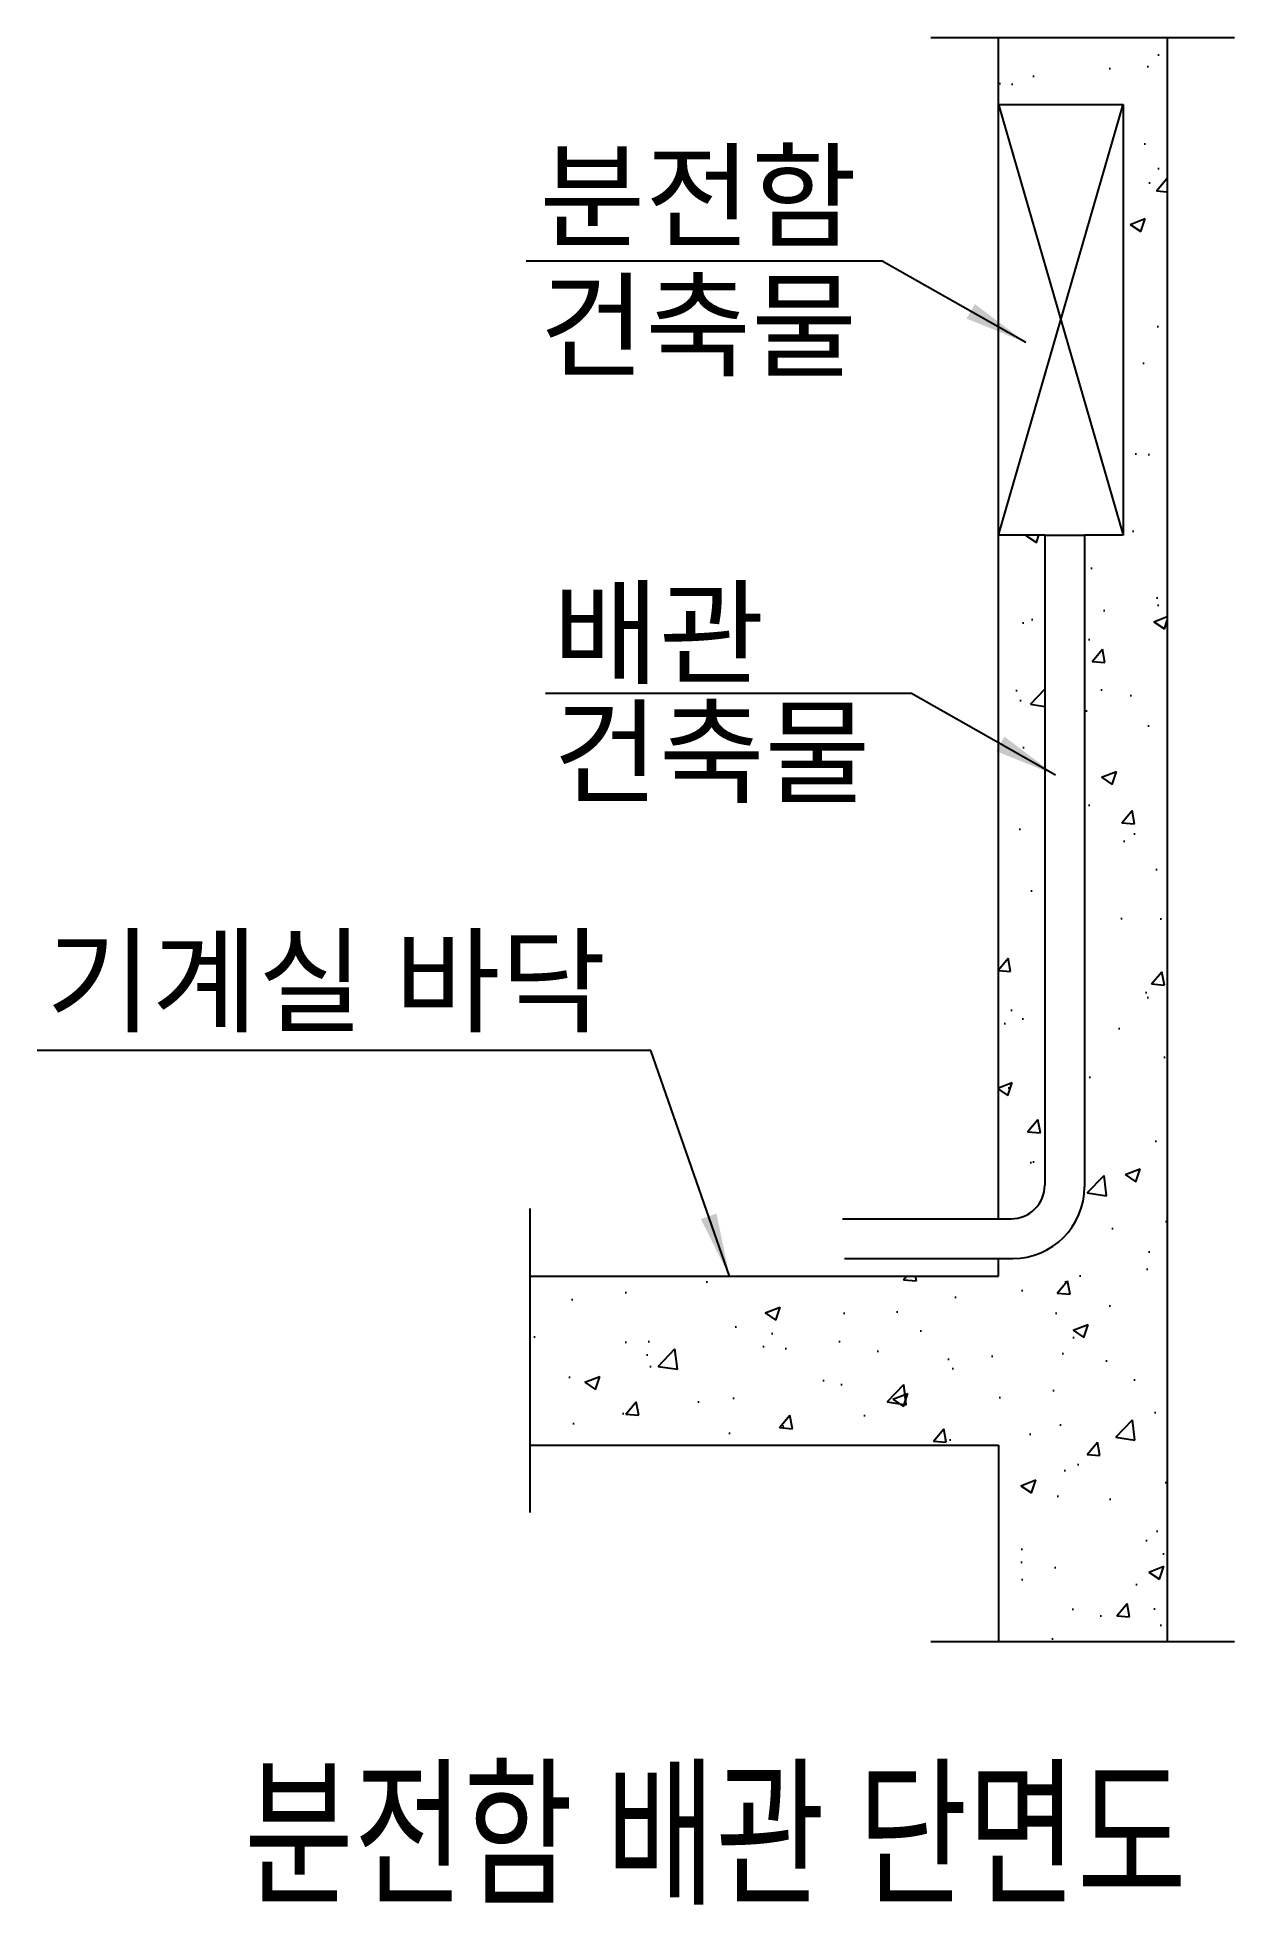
# Model space of a CAD drawing. Extents: x -803 to 616, y -8 to 2204.
import ezdxf
from ezdxf.enums import TextEntityAlignment as Align

# ---------------------------------------------------------------- set-up
doc = ezdxf.new("R2010")
doc.units = 0
doc.linetypes.add('PHANTOM', pattern=[63.5, 31.75, -6.35, 6.35, -6.35, 6.35, -6.35])
doc.layers.add('OUTLINE', color=3, linetype='Continuous')
doc.layers.add('TEXT', color=7, linetype='Continuous')
doc.styles.get("Standard").update_dxf_attribs({"font": 'TKReg.ttf', "width": 0.7, "height": 100})
doc.styles.add('스타일1', font='')
doc.styles.get('스타일1').set_extended_font_data('Gulim')
doc.dimstyles.get("Standard").update_dxf_attribs({"dimtxt": 80, "dimasz": 50, "dimexe": 30, "dimexo": 20, "dimgap": 30, "dimtad": 1, "dimdec": 4, "dimzin": 12, "dimdsep": 46, "dimtxsty": 'Standard', "dimblk": 'OBLIQUE', "dimcen": 2.5, "dimadec": 0, "dimazin": 3, "dimtfac": 1, "dimtdec": 4, "dimtofl": 0, "dimtmove": 0, "dimatfit": 3, "dimfxl": 0, "dimtolj": 1, "dimtzin": 0, "dimarcsym": 0})

# ---------------------------------------------------------------- blocks, each defined once
blk = doc.blocks.new('_Oblique')
at = {"color": 0, "linetype": 'ByBlock', "lineweight": -2}
blk.add_line((-0.5, -0.5), (0.5, 0.5), dxfattribs=at)

msp = doc.modelspace()

# ---------------------------------------------------------------- hatches: boundary and pattern name
at = {"layer": 'OUTLINE'}
h = msp.add_hatch(dxfattribs=at)
h.set_pattern_fill('AR-CONC', color=256)
h.paths.add_polyline_path([(535.9, 2203.9), (335.9, 2203.9), (335.9, 2124.2), (483.9, 2124.2), (483.9, 1614.2), (437.9, 1614.2), (437.9, 842.6, -0.414214), (352.9, 757.6), (335.9, 757.6), (335.9, 736.7), (-219.5, 736.7), (-219.5, 536.7), (335.9, 536.7), (335.9, 304), (535.9, 304), (535.9, 674.3)])
h.paths.add_polyline_path([(390.9, 1614.2), (335.9, 1614.2), (335.9, 804.6), (350.9, 804.6, 0.414214), (390.9, 844.6), (390.9, 874)], flags=17)

# ---------------------------------------------------------------- linework, layer by layer
for p, q in [((255.9, 2203.9), (615.9, 2203.9)), ((335.9, 2124.2), (483.9, 2124.2)), ((335.9, 2124.2), (483.9, 1614.2)), ((335.9, 1614.2), (483.9, 2124.2)), ((483.9, 2124.2), (483.9, 1614.2)), ((390.9, 1614.2), (335.9, 1614.2)), ((390.9, 1614.2), (390.9, 874)), ((390.9, 1614.2), (437.9, 1614.2)), ((483.9, 1614.2), (437.9, 1614.2)), ((437.9, 1614.2), (437.9, 842.6)), ((390.9, 874), (390.9, 844.6)), ((-219.5, 816.7), (-219.5, 456.7)), ((151.3, 804.6), (335.9, 804.6)), ((335.9, 804.6), (350.9, 804.6)), ((153.5, 757.6), (335.9, 757.6)), ((335.9, 757.6), (352.9, 757.6)), ((255.9, 304), (615.9, 304))]:
    msp.add_line(p, q, dxfattribs=at)
at = {"layer": 'OUTLINE', "linetype": 'PHANTOM'}
msp.add_line((335.9, 1614.2), (335.9, 2203.9), dxfattribs=at)
at = {"layer": 'OUTLINE', "linetype": 'Continuous'}
for p, q in [((335.9, 1614.2), (335.9, 2203.9)), ((535.9, 2203.9), (535.9, 674.3)), ((335.9, 804.6), (335.9, 1614.2)), ((335.9, 736.7), (335.9, 757.6)), ((-219.5, 736.7), (335.9, 736.7)), ((535.9, 674.3), (535.9, 304)), ((-219.5, 536.7), (335.9, 536.7)), ((335.9, 536.7), (335.9, 304))]:
    msp.add_line(p, q, dxfattribs=at)
at = {"layer": 'OUTLINE'}
for centre, radius in [((350.9, 844.6), 40), ((352.9, 842.6), 85)]:
    msp.add_arc(centre, radius, 270, 0, dxfattribs=at)
at = {"layer": 'TEXT'}
for points in [[(298.2, 1870.8), (308, 1888), (368.4, 1842.5)], [(333.2, 1358.5), (343, 1375.7), (403.4, 1330.2)], [(-16.8, 804.3), (1.8, 810.8), (17.2, 736.7)]]:
    msp.add_solid(points, dxfattribs=at)

# ---------------------------------------------------------------- texts
at = {"layer": 'TEXT', "color": 2, "linetype": 'Continuous', "width": 0.74}
msp.add_text('분전함 배관 단면도', height=140, dxfattribs=at).set_placement((0.5, 7.2), align=Align.CENTER)
at = {"layer": 'TEXT', "char_height": 100, "width": 1822.509, "attachment_point": 1, "line_spacing_factor": 0.9, "style": '스타일1'}
for s, insert in [('{\\fGulim|b0|i0|c129|p50;분전함}', (-208.2, 2066)), ('{\\fGulim|b0|i0|c129|p50;건축물}', (-208.2, 1912.5)), ('{\\fGulim|b0|i0|c129|p50;배관}', (-192.1, 1548.6)), ('{\\fGulim|b0|i0|c129|p50;건축물}', (-192.1, 1407.4)), ('{\\fGulim|b0|i0|c129|p50;기계실 바닥}', (-792.7, 1136.2))]:
    msp.add_mtext(s, dxfattribs=dict(at, insert=insert))

# ---------------------------------------------------------------- leaders
at = {"layer": 'TEXT', "has_arrowhead": 0}
for points in [[(368.4, 1842.5), (198, 1938.9), (-223.7, 1938.9)], [(403.4, 1330.2), (233, 1426.6), (-200.9, 1426.6)], [(17.2, 736.7), (-76.1, 1004.1), (-803.2, 1004.1)]]:
    msp.add_leader(points, dimstyle='Standard', override={"dimtxsty": '스타일1'}, dxfattribs=at)

doc.saveas('drawing.dxf')
